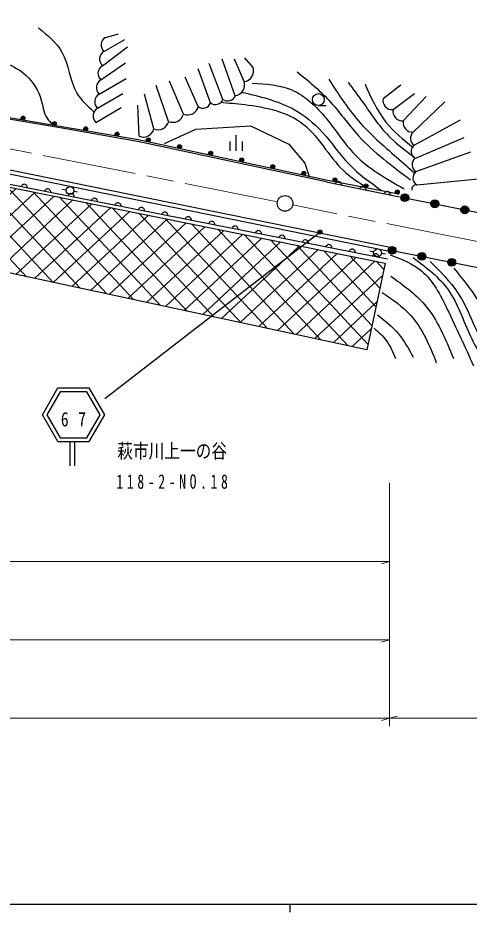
# Model space of a CAD drawing. Units: millimetres, scale not verified. Extents: x 40000 to 680000, y 20000 to 380000.
# Drawn here: x 333288 to 390904, y 204000 to 318226 of the extents above; entities that cross this region are included whole.
import ezdxf
from ezdxf.enums import TextEntityAlignment as Align

# ---------------------------------------------------------------- set-up
doc = ezdxf.new("R2010")
doc.units = ezdxf.units.MM
doc.header["$LTSCALE"] = 1000
doc.linetypes.add('CHAIN', pattern=[18.5, 12, -1.5, 3.5, -1.5])
for name, color, linetype, lineweight in [('M-BGD', 7, 'Continuous', 25), ('M-BMK', 2, 'CHAIN', 13), ('M-BMK-SRVR', 3, 'Continuous', 25), ('M-STR-HTXT', 7, 'Continuous', 13), ('M-STR-STRC', 7, 'Continuous', 25), ('M-TTL-BAND', 7, 'Continuous', 25)]:
    doc.layers.add(name, color=color, linetype=linetype, lineweight=lineweight)
doc.styles.add('ＭＳ ゴシック', font='')
doc.styles.get('ＭＳ ゴシック').set_extended_font_data('MS Gothic')

msp = doc.modelspace()

# ---------------------------------------------------------------- hatches: boundary and pattern name
at = {"layer": 'M-BGD'}
h = msp.add_hatch(dxfattribs=at)
h.set_pattern_fill('USER', color=256, style=0, pattern_type=2)
h.set_pattern_definition([(222.9834, (131781, 461499), (1363.572, -1463.103), []), (312.9834, (131781, 461499), (1463.103, 1363.572), [])])
h.paths.add_polyline_path([(212082, 283619), (221202, 286797), (229781, 289898), (243321, 294135), (253967, 296306), (267516, 298683), (278989, 300027), (292736, 300544), (307413, 300027), (317452, 299096), (329648, 297133), (380204, 286900), (377827, 275841), (322964, 287624), (303635, 289794), (283377, 289587), (258695, 287417), (235749, 281112), (215387, 273980)])

# ---------------------------------------------------------------- linework, layer by layer
for p, q in [((344276, 313925), (346934, 315473)), ((344481, 315736), (346145, 316174)), ((344072, 312115), (347284, 314509)), ((363316, 311881), (362265, 313107)), ((343867, 310304), (347021, 312494)), ((359461, 307822), (357709, 312407)), ((361038, 308289), (359374, 312932)), ((362177, 310085), (360950, 312932)), ((357884, 307355), (356307, 311706)), ((343663, 308494), (347109, 310479)), ((352540, 305004), (350963, 309603)), ((354424, 305946), (352628, 310129)), ((356307, 306888), (354643, 310655)), ((379917, 307939), (382195, 309691)), ((343459, 306683), (346671, 308552)), ((350657, 304062), (349474, 308464)), ((381202, 306508), (383947, 308552)), ((382487, 305077), (385436, 308202)), ((383771, 303646), (387801, 307501)), ((338641, 304368), (324911, 306715)), ((343254, 304873), (346496, 306800)), ((348773, 303120), (348598, 307063)), ((371658, 307033), (372658, 307033)), ((383881, 301960), (389816, 305223)), ((348655, 302666), (338641, 304368)), ((361138, 303246), (361138, 301246)), ((383990, 300273), (390254, 302945)), ((372654, 297502), (348655, 302666)), ((360338, 302446), (360338, 301246)), ((361938, 302446), (361938, 301246)), ((384100, 298587), (391130, 301106)), ((381690, 295742), (372654, 297502)), ((372655, 297293), (382027, 295383)), ((384209, 296901), (392532, 297689)), ((339441, 296237), (338944, 296294)), ((340428, 296084), (340919, 295988)), ((381985, 295685), (381690, 295742)), ((382703, 295257), (428612, 285950)), ((378724, 288315), (378233, 288410)), ((379711, 288161), (380208, 288101)), ((381068, 288528), (426788, 279346))]:
    msp.add_line(p, q, dxfattribs=at)
for points in [[(372655, 297293), (348761, 302387), (338676, 304172), (325077, 306488), (316295, 307742), (307755, 308707), (295506, 309576), (287111, 309914), (273559, 308852), (255128, 306198)], [(351989, 302183), (356016, 304026), (362978, 304436), (367892, 302115), (369939, 299658), (370485, 297952)], [(380721, 288402), (329833, 298730), (317565, 300697), (307260, 301352), (292539, 301727), (278770, 301352), (267155, 300041), (253374, 297980), (242981, 295452), (229387, 291608), (220108, 288421), (169942, 270011), (160873, 267351), (152066, 265930), (144296, 266025), (137003, 266877), (129989, 268773), (123180, 271515), (104644, 280909)], [(380820, 288892), (329922, 299222), (317621, 301194), (307282, 301851), (292539, 302227), (278735, 301851), (267090, 300537), (253277, 298471), (242854, 295935), (229237, 292085), (219940, 288892), (169786, 270487), (160762, 267839), (152029, 266431), (144328, 266525), (137097, 267370), (130148, 269248), (123387, 271971), (104870, 281355)], [(111558, 276513), (122936, 270871), (129826, 267884), (136842, 266035), (144238, 265040), (152250, 264992), (161036, 266414), (170234, 269117), (203735, 281206), (212032, 284145), (220566, 287274), (229810, 290498), (243337, 294670), (253815, 296946), (267342, 299269), (278862, 300407), (292531, 300928), (307276, 300549), (317531, 299601), (329621, 297515), (380476, 287457)], [(374609, 296894), (374597, 296995), (374566, 297083), (374503, 297177), (374435, 297240), (374347, 297291), (374221, 297316), (374121, 297304), (374033, 297273), (373939, 297211), (373876, 297142), (373825, 297054)], [(334500, 296550), (334488, 296650), (334456, 296738), (334393, 296832), (334324, 296895), (334236, 296945), (334110, 296969), (334010, 296957), (333922, 296925), (333828, 296862), (333766, 296793), (333716, 296705)], [(337492, 295958), (337479, 296059), (337448, 296146), (337385, 296240), (337315, 296303), (337227, 296353), (337102, 296378), (337001, 296365), (336914, 296333), (336820, 296270), (336757, 296201), (336707, 296113)], [(377733, 296258), (377721, 296358), (377690, 296446), (377627, 296541), (377558, 296604), (377471, 296654), (377345, 296680), (377245, 296668), (377157, 296636), (377062, 296574), (376999, 296505), (376949, 296418)], [(380857, 295621), (380845, 295722), (380813, 295810), (380751, 295904), (380682, 295967), (380595, 296017), (380469, 296043), (380369, 296031), (380281, 296000), (380186, 295937), (380123, 295869), (380073, 295781)], [(340483, 295367), (340471, 295467), (340439, 295555), (340376, 295649), (340307, 295711), (340219, 295761), (340093, 295786), (339993, 295773), (339905, 295742), (339811, 295679), (339749, 295610), (339699, 295522)], [(343475, 294775), (343462, 294875), (343431, 294963), (343368, 295057), (343298, 295120), (343210, 295170), (343085, 295195), (342984, 295182), (342897, 295150), (342803, 295087), (342740, 295018), (342690, 294930)], [(346466, 294183), (346454, 294284), (346422, 294371), (346359, 294465), (346290, 294528), (346202, 294578), (346076, 294603), (345976, 294590), (345888, 294559), (345794, 294496), (345732, 294426), (345682, 294339)], [(349458, 293592), (349445, 293692), (349413, 293780), (349351, 293874), (349281, 293936), (349193, 293986), (349068, 294011), (348967, 293999), (348880, 293967), (348786, 293904), (348723, 293835), (348673, 293747)], [(352449, 293000), (352437, 293100), (352405, 293188), (352342, 293282), (352273, 293345), (352185, 293395), (352059, 293420), (351959, 293407), (351871, 293375), (351777, 293312), (351715, 293243), (351665, 293155)], [(355441, 292408), (355428, 292509), (355396, 292597), (355334, 292691), (355264, 292753), (355176, 292803), (355051, 292828), (354950, 292815), (354863, 292784), (354769, 292721), (354706, 292652), (354656, 292564)], [(358432, 291817), (358420, 291917), (358388, 292005), (358325, 292099), (358256, 292162), (358168, 292212), (358042, 292236), (357942, 292224), (357854, 292192), (357760, 292129), (357698, 292060), (357648, 291972)], [(361424, 291225), (361411, 291326), (361379, 291413), (361317, 291507), (361247, 291570), (361159, 291620), (361034, 291645), (360933, 291632), (360846, 291601), (360752, 291538), (360689, 291468), (360639, 291380)], [(364415, 290634), (364403, 290734), (364371, 290822), (364308, 290916), (364239, 290978), (364151, 291028), (364025, 291053), (363925, 291040), (363837, 291009), (363743, 290946), (363681, 290877), (363631, 290789)], [(367407, 290042), (367394, 290142), (367362, 290230), (367300, 290324), (367230, 290387), (367142, 290437), (367017, 290462), (366916, 290449), (366829, 290417), (366735, 290354), (366672, 290285), (366622, 290197)], [(370398, 289450), (370386, 289551), (370354, 289639), (370291, 289733), (370222, 289795), (370134, 289845), (370008, 289870), (369908, 289857), (369820, 289826), (369726, 289763), (369664, 289694), (369613, 289606)], [(373390, 288859), (373377, 288959), (373345, 289047), (373282, 289141), (373213, 289204), (373125, 289254), (373000, 289278), (372899, 289266), (372812, 289234), (372718, 289171), (372655, 289102), (372605, 289014)], [(376381, 288267), (376369, 288367), (376337, 288455), (376274, 288549), (376205, 288612), (376117, 288662), (375991, 288687), (375891, 288674), (375803, 288642), (375709, 288579), (375647, 288510), (375596, 288422)], [(379373, 287675), (379360, 287776), (379328, 287864), (379265, 287958), (379196, 288020), (379108, 288070), (378983, 288095), (378882, 288082), (378795, 288051), (378701, 287988), (378638, 287919), (378588, 287831)]]:
    msp.add_lwpolyline(points, dxfattribs=at)
msp.add_lwpolyline([(212082, 283619), (221202, 286797), (229781, 289898), (243321, 294135), (253967, 296306), (267517, 298683), (278989, 300027), (292736, 300544), (307413, 300027), (317452, 299096), (329648, 297133), (380204, 286900), (377827, 275841), (322964, 287624), (303635, 289794), (283377, 289587), (258695, 287417), (235749, 281112), (215387, 273980)], close=True, dxfattribs=at)
for centre, radius in [((371658, 307793), 760), ((333956, 305422), 250), ((333956, 305422), 150), ((333956, 305422), 50), ((337957, 304738), 250), ((337957, 304738), 150), ((337957, 304738), 50), ((341958, 304058), 250), ((341958, 304058), 150), ((341958, 304058), 50), ((345959, 303378), 250), ((345959, 303378), 150), ((345959, 303378), 50), ((349961, 302641), 250), ((349961, 302641), 150), ((349961, 302641), 50), ((353929, 301787), 250), ((353929, 301787), 150), ((353929, 301787), 50), ((357898, 300933), 250), ((357898, 300933), 150), ((357898, 300933), 50), ((361866, 300079), 250), ((361866, 300079), 150), ((361866, 300079), 50), ((365834, 299225), 250), ((365834, 299225), 150), ((365834, 299225), 50), ((369802, 298372), 250), ((369802, 298372), 150), ((369802, 298372), 50), ((373770, 297540), 250), ((373770, 297540), 150), ((373770, 297540), 50), ((377754, 296764), 250), ((339937, 296179), 500), ((377754, 296764), 150), ((377754, 296764), 50), ((381738, 295987), 250), ((381738, 295987), 150), ((381738, 295987), 50), ((382703, 295257), 500), ((382703, 295257), 440), ((382703, 295257), 380), ((382703, 295257), 320), ((382703, 295257), 260), ((382703, 295257), 200), ((382703, 295257), 140), ((382703, 295257), 80), ((382703, 295257), 20), ((386529, 294482), 500), ((386529, 294482), 440), ((386529, 294482), 380), ((386529, 294482), 320), ((386529, 294482), 260), ((386529, 294482), 200), ((386529, 294482), 140), ((386529, 294482), 80), ((386529, 294482), 20), ((390355, 293706), 500), ((390355, 293706), 440), ((390355, 293706), 380), ((390355, 293706), 320), ((390355, 293706), 260), ((390355, 293706), 200), ((390355, 293706), 140), ((390355, 293706), 80), ((390355, 293706), 20), ((381068, 288528), 500), ((379215, 288221), 500), ((381068, 288528), 440), ((381068, 288528), 380), ((381068, 288528), 320), ((381068, 288528), 260), ((381068, 288528), 200), ((381068, 288528), 140), ((381068, 288528), 80), ((381068, 288528), 20), ((384878, 287763), 500), ((384878, 287763), 440), ((384878, 287763), 380), ((384878, 287763), 320), ((384878, 287763), 260), ((384878, 287763), 200), ((384878, 287763), 140), ((384878, 287763), 80), ((384878, 287763), 20), ((388688, 286998), 500), ((388688, 286998), 440), ((388688, 286998), 380), ((388688, 286998), 320), ((388688, 286998), 260), ((388688, 286998), 200), ((388688, 286998), 140), ((388688, 286998), 80), ((388688, 286998), 20)]:
    msp.add_circle(centre, radius, dxfattribs=at)
for centre, radius, start, end in [((345057, 314754), 1139, 120.42828, 226.68851), ((344853, 312943), 1139, 120.42828, 226.68851), ((344649, 311133), 1139, 120.42828, 226.68851), ((362003, 311455), 1381, 277.24963, 17.98901), ((344444, 309322), 1139, 120.42828, 226.68851), ((360864, 309659), 1381, 277.24963, 17.98901), ((344240, 307512), 1139, 120.42828, 226.68851), ((356921, 307712), 1028, 233.37425, 339.63446), ((358498, 308180), 1028, 233.37425, 339.63446), ((360074, 308647), 1028, 233.37425, 339.63446), ((381096, 307705), 1202, 168.79245, 275.05264), ((344035, 305701), 1139, 120.42828, 226.68851), ((354982, 307185), 1359, 245.76154, 347.36857), ((382381, 306274), 1202, 168.79245, 275.05264), ((351215, 305301), 1359, 245.76154, 347.36857), ((353098, 306243), 1359, 245.76154, 347.36857), ((383666, 304843), 1202, 168.79245, 275.05264), ((349331, 304359), 1359, 245.76154, 347.36857), ((384459, 302844), 1056, 130.58517, 236.8454), ((384568, 301158), 1056, 130.58517, 236.8454), ((384678, 299471), 1056, 130.58517, 236.8454), ((384787, 297785), 1056, 130.58517, 236.8454), ((384166, 296320), 582, 85.68396, 191.94418)]:
    msp.add_arc(centre, radius, start, end, dxfattribs=at)
for points, knots in [([(215939, 307519), (219505, 307193), (223071, 306867), (226654, 306836), (230127, 306806), (233617, 307052), (237028, 307655), (242576, 308636), (247919, 310562), (253340, 312160), (256858, 313197), (260408, 314062), (263988, 314821), (268789, 315834), (273644, 316496), (278557, 317142), (282677, 317687), (286835, 318226), (290910, 317824), (294374, 317520), (297781, 316616), (301148, 315504), (304472, 314384), (307751, 313035), (311144, 312774), (313888, 312508), (316699, 312940), (319539, 313252), (322498, 313508), (325388, 313538), (328480, 313115), (330639, 312833), (332874, 312295), (334349, 310863), (335247, 310044), (335920, 308940), (336261, 307723), (336486, 306916), (336566, 306060), (337011, 305403), (337197, 305129), (337445, 304891), (337694, 304652)], [0, 0, 0, 0, 1, 1, 1, 2, 2, 2, 3, 3, 3, 4, 4, 4, 5, 5, 5, 6, 6, 6, 7, 7, 7, 8, 8, 8, 9, 9, 9, 10, 10, 10, 11, 11, 11, 12, 12, 12, 13, 13, 13, 14, 14, 14, 14]), ([(335924, 316957), (337071, 316022), (338218, 315086), (338901, 313863), (339790, 312269), (339890, 310185), (340827, 308610), (341353, 307725), (342144, 307000), (342936, 306276)], [0, 0, 0, 0, 1, 1, 1, 2, 2, 2, 3, 3, 3, 3]), ([(368948, 311341), (370348, 310191), (371748, 309041), (372975, 307723), (374325, 306272), (375465, 304617), (376797, 303150), (378734, 301018), (381075, 299286), (383417, 297554)], [0, 0, 0, 0, 1, 1, 1, 2, 2, 2, 3, 3, 3, 3]), ([(363215, 309907), (364970, 309792), (366726, 309677), (368265, 309020), (369968, 308293), (371408, 306903), (372633, 305403), (373914, 303835), (374963, 302148), (376319, 300762), (378070, 298972), (380334, 297683), (382598, 296394)], [0, 0, 0, 0, 1, 1, 1, 2, 2, 2, 3, 3, 3, 4, 4, 4, 4]), ([(372975, 310385), (374151, 308569), (375326, 306753), (376728, 305130), (378206, 303419), (379935, 301921), (381643, 300420), (382419, 299738), (383191, 299056), (383963, 298373)], [0, 0, 0, 0, 1, 1, 1, 2, 2, 2, 3, 3, 3, 3]), ([(375453, 310011), (376080, 309161), (376707, 308310), (377321, 307443), (378438, 305865), (379514, 304232), (380881, 302890), (381804, 301985), (382860, 301212), (383916, 300439)], [0, 0, 0, 0, 1, 1, 1, 2, 2, 2, 3, 3, 3, 3]), ([(377616, 309771), (378381, 308061), (379146, 306351), (380278, 304925), (381256, 303692), (382507, 302670), (383758, 301649)], [0, 0, 0, 0, 1, 1, 1, 2, 2, 2, 2]), ([(361781, 308747), (364103, 308217), (366424, 307686), (368470, 306563), (369840, 305811), (371087, 304793), (372156, 303628), (373365, 302310), (374345, 300804), (375568, 299533), (376794, 298260), (378263, 297225), (379732, 296189)], [0, 0, 0, 0, 1, 1, 1, 2, 2, 2, 3, 3, 3, 4, 4, 4, 4]), ([(359161, 307443), (360185, 307360), (361209, 307277), (362255, 307151), (364907, 306833), (367698, 306243), (369726, 304641), (370832, 303768), (371711, 302594), (372585, 301431), (373403, 300345), (374217, 299269), (375220, 298396), (375951, 297760), (376782, 297232), (377613, 296704)], [0, 0, 0, 0, 1, 1, 1, 2, 2, 2, 3, 3, 3, 4, 4, 4, 5, 5, 5, 5]), ([(380842, 287968), (382291, 287393), (383740, 286817), (384869, 285867), (386302, 284662), (387219, 282855), (388079, 281081), (389281, 278606), (390373, 276196), (391465, 273785)], [0, 0, 0, 0, 1, 1, 1, 2, 2, 2, 3, 3, 3, 3]), ([(383754, 287606), (385417, 286359), (387079, 285111), (388231, 283492), (389477, 281742), (390126, 279557), (391075, 277563), (391909, 275811), (392974, 274207), (394039, 272602)], [0, 0, 0, 0, 1, 1, 1, 2, 2, 2, 3, 3, 3, 3]), ([(385932, 287122), (387200, 285856), (388468, 284589), (389441, 283129), (391012, 280774), (391817, 277916), (393253, 275446), (393764, 274566), (394356, 273735), (394947, 272905)], [0, 0, 0, 0, 1, 1, 1, 2, 2, 2, 3, 3, 3, 3]), ([(388957, 286275), (390053, 284895), (391149, 283514), (392103, 282040), (393375, 280078), (394397, 277950), (395673, 275990), (396576, 274603), (397607, 273300), (398638, 271997)], [0, 0, 0, 0, 1, 1, 1, 2, 2, 2, 3, 3, 3, 3]), ([(380911, 285247), (382457, 284129), (384003, 283012), (385206, 281617), (386879, 279676), (387888, 277198), (388897, 274720)], [0, 0, 0, 0, 1, 1, 1, 2, 2, 2, 2]), ([(379822, 283129), (381127, 282241), (382433, 281353), (383452, 280225), (384959, 278558), (385839, 276366), (386719, 274175)], [0, 0, 0, 0, 1, 1, 1, 2, 2, 2, 2]), ([(379217, 280286), (380166, 279531), (381116, 278777), (381879, 277866), (382623, 276977), (383188, 275939), (383754, 274901)], [0, 0, 0, 0, 1, 1, 1, 2, 2, 2, 2]), ([(378793, 278592), (379360, 278078), (379927, 277563), (380366, 276958), (380854, 276287), (381185, 275503), (381516, 274720)], [0, 0, 0, 0, 1, 1, 1, 2, 2, 2, 2])]:
    msp.add_open_spline(points, degree=3, knots=knots, dxfattribs=at)
at = {"layer": 'M-BMK'}
for p, q in [((366418, 294722), (330490, 301862)), ((464750, 275183), (368380, 294332))]:
    msp.add_line(p, q, dxfattribs=at)
at = {"layer": 'M-BMK-SRVR'}
msp.add_circle((367399, 294527), 1000, dxfattribs=at)
at = {"layer": 'M-STR-HTXT'}
for p, q in [((380721, 227767), (380721, 258838)), ((111558, 248767), (380721, 248767)), ((380721, 248767), (379721, 248487)), ((185312, 238767), (380721, 238767)), ((380721, 238767), (379721, 238487)), ((104643, 228767), (380721, 228767)), ((380721, 228767), (379721, 228487)), ((380721, 228767), (381721, 229047)), ((380721, 228767), (427194, 228767))]:
    msp.add_line(p, q, dxfattribs=at)
at = {"layer": 'M-STR-STRC'}
for p, q in [((344401, 269595), (371864, 290871)), ((338404, 270953), (342364, 270953)), ((338404, 264094), (342364, 264094)), ((339976, 260990), (339976, 264094)), ((340522, 264094), (340522, 260990))]:
    msp.add_line(p, q, dxfattribs=at)
for points in [[(338404, 264094), (336424, 267524), (338404, 270953)], [(342364, 270953), (344344, 267524), (342364, 264094)]]:
    msp.add_lwpolyline(points, dxfattribs=at)
msp.add_lwpolyline([(342087, 264574), (343790, 267524), (342087, 270473), (338681, 270473), (336978, 267524), (338681, 264574)], close=True, dxfattribs=at)
for radius in [250, 150, 50]:
    msp.add_circle((371864, 290871), radius, dxfattribs=at)
at = {"layer": 'M-TTL-BAND'}
for p, q in [((40000, 205000), (579000, 205000)), ((368000, 205000), (368000, 204000))]:
    msp.add_line(p, q, dxfattribs=at)

# ---------------------------------------------------------------- texts
at = {"layer": 'M-STR-STRC', "style": 'ＭＳ ゴシック', "width": 0.8}
msp.add_text('萩市川上一の谷', height=1833, dxfattribs=at).set_placement((345985, 261447), align=Align.BOTTOM_LEFT)
at = {"layer": 'M-STR-STRC', "char_height": 1833, "attachment_point": 7, "style": 'ＭＳ ゴシック'}
for s, insert in [('\\T2.22;\\W0.8;67', (338774, 266013)), ('\\T1.53;\\W0.7;118-2-NO.18', (345872, 258052))]:
    msp.add_mtext(s, dxfattribs=dict(at, insert=insert))

doc.saveas('drawing.dxf')
